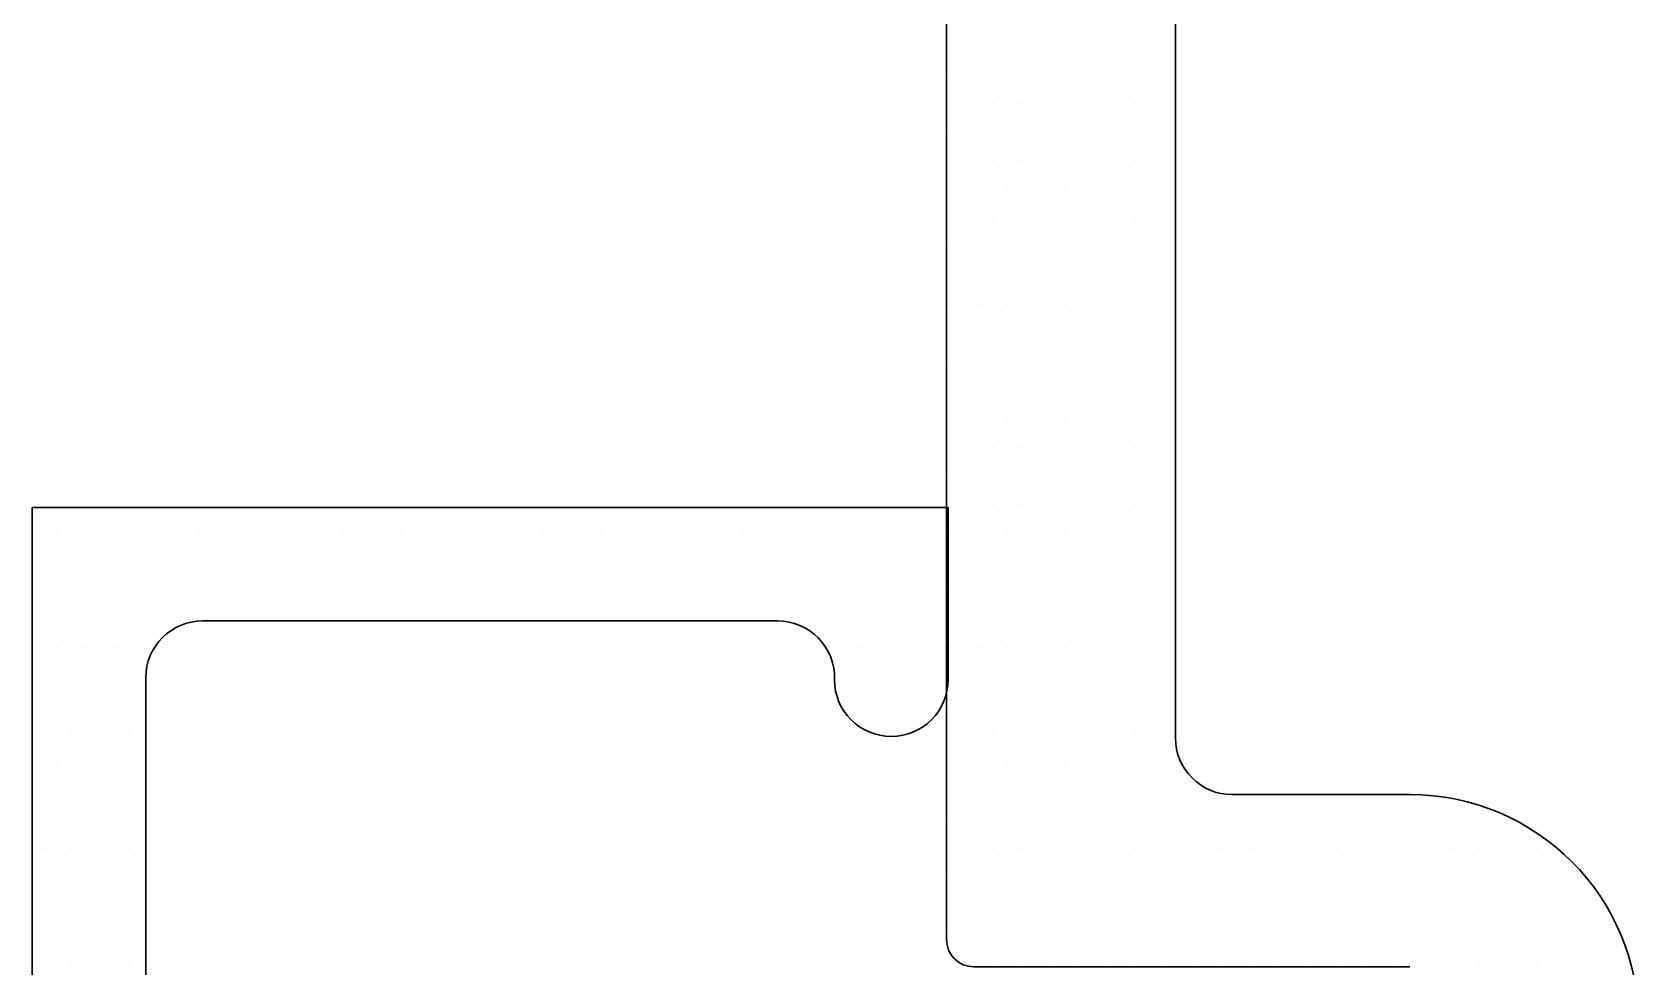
# Model space of a CAD drawing. Header units: inches. Extents: x 3.8 to 36.3, y 0.9 to 43.6.
# Drawn here: x 26.131 to 27.008, y 10.352 to 10.862 of the extents above; entities that cross this region are included whole.
import ezdxf

# ---------------------------------------------------------------- set-up
doc = ezdxf.new("R2010")
doc.units = ezdxf.units.IN
doc.header["$MEASUREMENT"] = 0
doc.layers.add('R-SWTS-DET1', color=1, linetype='Continuous')
doc.layers.add('R-SWTS-PAT1', color=5, linetype='Continuous')

msp = doc.modelspace()

# ---------------------------------------------------------------- linework, layer by layer
at = {"layer": 'R-SWTS-DET1', "lineweight": 30}
for p, q in [((26.63005, 11.96207), (26.63005, 10.36707)), ((26.75505, 10.47707), (26.75505, 11.82107)), ((26.63092, 10.60282), (26.13092, 10.60282)), ((26.13092, 10.60282), (26.13092, 9.50982)), ((26.63092, 10.50882), (26.63092, 10.60282)), ((26.22392, 10.54082), (26.53792, 10.54082)), ((26.19292, 10.28682), (26.19292, 10.50982)), ((26.88305, 10.44607), (26.78605, 10.44607)), ((26.64505, 10.35207), (26.88305, 10.35207))]:
    msp.add_line(p, q, dxfattribs=at)
for centre, radius, start, end in [((26.22392, 10.50982), 0.031, 90, 180), ((26.53791, 10.5098), 0.03103, 358.20326, 89.97995), ((26.59992, 10.50882), 0.031, 180, 270), ((26.59992, 10.50882), 0.031, 270, 360), ((26.78605, 10.47707), 0.031, 180, 270), ((26.88305, 10.32107), 0.125, 0, 90), ((26.64505, 10.36707), 0.015, 180, 270)]:
    msp.add_arc(centre, radius, start, end, dxfattribs=at)
at = {"layer": 'R-SWTS-PAT1'}
for p, q in [((26.6397, 10.85433), (26.6397, 10.85433)), ((26.65532, 10.85433), (26.65532, 10.85433)), ((26.67095, 10.85433), (26.67095, 10.85433)), ((26.68657, 10.85433), (26.68657, 10.85433)), ((26.7022, 10.85433), (26.7022, 10.85433)), ((26.71782, 10.85433), (26.71782, 10.85433)), ((26.73345, 10.85433), (26.73345, 10.85433)), ((26.74907, 10.85433), (26.74907, 10.85433)), ((26.63189, 10.83871), (26.63189, 10.83871)), ((26.64751, 10.83871), (26.64751, 10.83871)), ((26.66314, 10.83871), (26.66314, 10.83871)), ((26.67876, 10.83871), (26.67876, 10.83871)), ((26.69439, 10.83871), (26.69439, 10.83871)), ((26.71001, 10.83871), (26.71001, 10.83871)), ((26.72564, 10.83871), (26.72564, 10.83871)), ((26.74126, 10.83871), (26.74126, 10.83871)), ((26.6397, 10.82308), (26.6397, 10.82308)), ((26.65532, 10.82308), (26.65532, 10.82308)), ((26.67095, 10.82308), (26.67095, 10.82308)), ((26.68657, 10.82308), (26.68657, 10.82308)), ((26.7022, 10.82308), (26.7022, 10.82308)), ((26.71782, 10.82308), (26.71782, 10.82308)), ((26.73345, 10.82308), (26.73345, 10.82308)), ((26.74907, 10.82308), (26.74907, 10.82308)), ((26.63189, 10.80746), (26.63189, 10.80746)), ((26.64751, 10.80746), (26.64751, 10.80746)), ((26.66314, 10.80746), (26.66314, 10.80746)), ((26.67876, 10.80746), (26.67876, 10.80746)), ((26.69439, 10.80746), (26.69439, 10.80746)), ((26.71001, 10.80746), (26.71001, 10.80746)), ((26.72564, 10.80746), (26.72564, 10.80746)), ((26.74126, 10.80746), (26.74126, 10.80746)), ((26.6397, 10.79183), (26.6397, 10.79183)), ((26.65532, 10.79183), (26.65532, 10.79183)), ((26.67095, 10.79183), (26.67095, 10.79183)), ((26.68657, 10.79183), (26.68657, 10.79183)), ((26.7022, 10.79183), (26.7022, 10.79183)), ((26.71782, 10.79183), (26.71782, 10.79183)), ((26.73345, 10.79183), (26.73345, 10.79183)), ((26.74907, 10.79183), (26.74907, 10.79183)), ((26.63189, 10.77621), (26.63189, 10.77621)), ((26.64751, 10.77621), (26.64751, 10.77621)), ((26.66314, 10.77621), (26.66314, 10.77621)), ((26.67876, 10.77621), (26.67876, 10.77621)), ((26.69439, 10.77621), (26.69439, 10.77621)), ((26.71001, 10.77621), (26.71001, 10.77621)), ((26.72564, 10.77621), (26.72564, 10.77621)), ((26.74126, 10.77621), (26.74126, 10.77621)), ((26.6397, 10.76058), (26.6397, 10.76058)), ((26.65532, 10.76058), (26.65532, 10.76058)), ((26.67095, 10.76058), (26.67095, 10.76058)), ((26.68657, 10.76058), (26.68657, 10.76058)), ((26.7022, 10.76058), (26.7022, 10.76058)), ((26.71782, 10.76058), (26.71782, 10.76058)), ((26.73345, 10.76058), (26.73345, 10.76058)), ((26.74907, 10.76058), (26.74907, 10.76058)), ((26.63189, 10.74496), (26.63189, 10.74496)), ((26.64751, 10.74496), (26.64751, 10.74496)), ((26.66314, 10.74496), (26.66314, 10.74496)), ((26.67876, 10.74496), (26.67876, 10.74496)), ((26.69439, 10.74496), (26.69439, 10.74496)), ((26.71001, 10.74496), (26.71001, 10.74496)), ((26.72564, 10.74496), (26.72564, 10.74496)), ((26.74126, 10.74496), (26.74126, 10.74496)), ((26.6397, 10.72933), (26.6397, 10.72933)), ((26.65532, 10.72933), (26.65532, 10.72933)), ((26.67095, 10.72933), (26.67095, 10.72933)), ((26.68657, 10.72933), (26.68657, 10.72933)), ((26.7022, 10.72933), (26.7022, 10.72933)), ((26.71782, 10.72933), (26.71782, 10.72933)), ((26.73345, 10.72933), (26.73345, 10.72933)), ((26.74907, 10.72933), (26.74907, 10.72933)), ((26.63189, 10.71371), (26.63189, 10.71371)), ((26.64751, 10.71371), (26.64751, 10.71371)), ((26.66314, 10.71371), (26.66314, 10.71371)), ((26.67876, 10.71371), (26.67876, 10.71371)), ((26.69439, 10.71371), (26.69439, 10.71371)), ((26.71001, 10.71371), (26.71001, 10.71371)), ((26.72564, 10.71371), (26.72564, 10.71371)), ((26.74126, 10.71371), (26.74126, 10.71371)), ((26.6397, 10.69808), (26.6397, 10.69808)), ((26.65532, 10.69808), (26.65532, 10.69808)), ((26.67095, 10.69808), (26.67095, 10.69808)), ((26.68657, 10.69808), (26.68657, 10.69808)), ((26.7022, 10.69808), (26.7022, 10.69808)), ((26.71782, 10.69808), (26.71782, 10.69808)), ((26.73345, 10.69808), (26.73345, 10.69808)), ((26.74907, 10.69808), (26.74907, 10.69808)), ((26.63189, 10.68246), (26.63189, 10.68246)), ((26.64751, 10.68246), (26.64751, 10.68246)), ((26.66314, 10.68246), (26.66314, 10.68246)), ((26.67876, 10.68246), (26.67876, 10.68246)), ((26.69439, 10.68246), (26.69439, 10.68246)), ((26.71001, 10.68246), (26.71001, 10.68246)), ((26.72564, 10.68246), (26.72564, 10.68246)), ((26.74126, 10.68246), (26.74126, 10.68246)), ((26.6397, 10.66683), (26.6397, 10.66683)), ((26.65532, 10.66683), (26.65532, 10.66683)), ((26.67095, 10.66683), (26.67095, 10.66683)), ((26.68657, 10.66683), (26.68657, 10.66683)), ((26.7022, 10.66683), (26.7022, 10.66683)), ((26.71782, 10.66683), (26.71782, 10.66683)), ((26.73345, 10.66683), (26.73345, 10.66683)), ((26.74907, 10.66683), (26.74907, 10.66683)), ((26.63189, 10.65121), (26.63189, 10.65121)), ((26.64751, 10.65121), (26.64751, 10.65121)), ((26.66314, 10.65121), (26.66314, 10.65121)), ((26.67876, 10.65121), (26.67876, 10.65121)), ((26.69439, 10.65121), (26.69439, 10.65121)), ((26.71001, 10.65121), (26.71001, 10.65121)), ((26.72564, 10.65121), (26.72564, 10.65121)), ((26.74126, 10.65121), (26.74126, 10.65121)), ((26.6397, 10.63558), (26.6397, 10.63558)), ((26.65532, 10.63558), (26.65532, 10.63558)), ((26.67095, 10.63558), (26.67095, 10.63558)), ((26.68657, 10.63558), (26.68657, 10.63558)), ((26.7022, 10.63558), (26.7022, 10.63558)), ((26.71782, 10.63558), (26.71782, 10.63558)), ((26.73345, 10.63558), (26.73345, 10.63558)), ((26.74907, 10.63558), (26.74907, 10.63558)), ((26.63189, 10.61996), (26.63189, 10.61996)), ((26.64751, 10.61996), (26.64751, 10.61996)), ((26.66314, 10.61996), (26.66314, 10.61996)), ((26.67876, 10.61996), (26.67876, 10.61996)), ((26.69439, 10.61996), (26.69439, 10.61996)), ((26.71001, 10.61996), (26.71001, 10.61996)), ((26.72564, 10.61996), (26.72564, 10.61996)), ((26.74126, 10.61996), (26.74126, 10.61996)), ((26.6397, 10.60433), (26.6397, 10.60433)), ((26.65532, 10.60433), (26.65532, 10.60433)), ((26.67095, 10.60433), (26.67095, 10.60433)), ((26.68657, 10.60433), (26.68657, 10.60433)), ((26.7022, 10.60433), (26.7022, 10.60433)), ((26.71782, 10.60433), (26.71782, 10.60433)), ((26.73345, 10.60433), (26.73345, 10.60433)), ((26.74907, 10.60433), (26.74907, 10.60433)), ((26.14443, 10.58871), (26.14443, 10.58871)), ((26.16005, 10.58871), (26.16005, 10.58871)), ((26.17568, 10.58871), (26.17568, 10.58871)), ((26.1913, 10.58871), (26.1913, 10.58871)), ((26.20693, 10.58871), (26.20693, 10.58871)), ((26.22255, 10.58871), (26.22255, 10.58871)), ((26.23818, 10.58871), (26.23818, 10.58871)), ((26.2538, 10.58871), (26.2538, 10.58871)), ((26.26943, 10.58871), (26.26943, 10.58871)), ((26.28505, 10.58871), (26.28505, 10.58871)), ((26.30068, 10.58871), (26.30068, 10.58871)), ((26.3163, 10.58871), (26.3163, 10.58871)), ((26.33193, 10.58871), (26.33193, 10.58871)), ((26.34755, 10.58871), (26.34755, 10.58871)), ((26.36318, 10.58871), (26.36318, 10.58871)), ((26.3788, 10.58871), (26.3788, 10.58871)), ((26.39443, 10.58871), (26.39443, 10.58871)), ((26.41005, 10.58871), (26.41005, 10.58871)), ((26.42568, 10.58871), (26.42568, 10.58871)), ((26.4413, 10.58871), (26.4413, 10.58871)), ((26.45693, 10.58871), (26.45693, 10.58871)), ((26.47255, 10.58871), (26.47255, 10.58871)), ((26.48818, 10.58871), (26.48818, 10.58871)), ((26.5038, 10.58871), (26.5038, 10.58871)), ((26.51943, 10.58871), (26.51943, 10.58871)), ((26.53505, 10.58871), (26.53505, 10.58871)), ((26.55068, 10.58871), (26.55068, 10.58871)), ((26.5663, 10.58871), (26.5663, 10.58871)), ((26.58193, 10.58871), (26.58193, 10.58871)), ((26.59755, 10.58871), (26.59755, 10.58871)), ((26.61318, 10.58871), (26.61318, 10.58871)), ((26.6288, 10.58871), (26.6288, 10.58871)), ((26.63189, 10.58871), (26.63189, 10.58871)), ((26.64751, 10.58871), (26.64751, 10.58871)), ((26.66314, 10.58871), (26.66314, 10.58871)), ((26.67876, 10.58871), (26.67876, 10.58871)), ((26.69439, 10.58871), (26.69439, 10.58871)), ((26.71001, 10.58871), (26.71001, 10.58871)), ((26.72564, 10.58871), (26.72564, 10.58871)), ((26.74126, 10.58871), (26.74126, 10.58871)), ((26.13661, 10.57308), (26.13661, 10.57308)), ((26.15224, 10.57308), (26.15224, 10.57308)), ((26.16786, 10.57308), (26.16786, 10.57308)), ((26.18349, 10.57308), (26.18349, 10.57308)), ((26.19911, 10.57308), (26.19911, 10.57308)), ((26.21474, 10.57308), (26.21474, 10.57308)), ((26.23036, 10.57308), (26.23036, 10.57308)), ((26.24599, 10.57308), (26.24599, 10.57308)), ((26.26161, 10.57308), (26.26161, 10.57308)), ((26.27724, 10.57308), (26.27724, 10.57308)), ((26.29286, 10.57308), (26.29286, 10.57308)), ((26.30849, 10.57308), (26.30849, 10.57308)), ((26.32411, 10.57308), (26.32411, 10.57308)), ((26.33974, 10.57308), (26.33974, 10.57308)), ((26.35536, 10.57308), (26.35536, 10.57308)), ((26.37099, 10.57308), (26.37099, 10.57308)), ((26.38661, 10.57308), (26.38661, 10.57308)), ((26.40224, 10.57308), (26.40224, 10.57308)), ((26.41786, 10.57308), (26.41786, 10.57308)), ((26.43349, 10.57308), (26.43349, 10.57308)), ((26.44911, 10.57308), (26.44911, 10.57308)), ((26.46474, 10.57308), (26.46474, 10.57308)), ((26.48036, 10.57308), (26.48036, 10.57308)), ((26.49599, 10.57308), (26.49599, 10.57308)), ((26.51161, 10.57308), (26.51161, 10.57308)), ((26.52724, 10.57308), (26.52724, 10.57308)), ((26.54286, 10.57308), (26.54286, 10.57308)), ((26.55849, 10.57308), (26.55849, 10.57308)), ((26.57411, 10.57308), (26.57411, 10.57308)), ((26.58974, 10.57308), (26.58974, 10.57308)), ((26.60536, 10.57308), (26.60536, 10.57308)), ((26.62099, 10.57308), (26.62099, 10.57308)), ((26.6397, 10.57308), (26.6397, 10.57308)), ((26.65532, 10.57308), (26.65532, 10.57308)), ((26.67095, 10.57308), (26.67095, 10.57308)), ((26.68657, 10.57308), (26.68657, 10.57308)), ((26.7022, 10.57308), (26.7022, 10.57308)), ((26.71782, 10.57308), (26.71782, 10.57308)), ((26.73345, 10.57308), (26.73345, 10.57308)), ((26.74907, 10.57308), (26.74907, 10.57308)), ((26.14443, 10.55746), (26.14443, 10.55746)), ((26.16005, 10.55746), (26.16005, 10.55746)), ((26.17568, 10.55746), (26.17568, 10.55746)), ((26.1913, 10.55746), (26.1913, 10.55746)), ((26.20693, 10.55746), (26.20693, 10.55746)), ((26.22255, 10.55746), (26.22255, 10.55746)), ((26.23818, 10.55746), (26.23818, 10.55746)), ((26.2538, 10.55746), (26.2538, 10.55746)), ((26.26943, 10.55746), (26.26943, 10.55746)), ((26.28505, 10.55746), (26.28505, 10.55746)), ((26.30068, 10.55746), (26.30068, 10.55746)), ((26.3163, 10.55746), (26.3163, 10.55746)), ((26.33193, 10.55746), (26.33193, 10.55746)), ((26.34755, 10.55746), (26.34755, 10.55746)), ((26.36318, 10.55746), (26.36318, 10.55746)), ((26.3788, 10.55746), (26.3788, 10.55746)), ((26.39443, 10.55746), (26.39443, 10.55746)), ((26.41005, 10.55746), (26.41005, 10.55746)), ((26.42568, 10.55746), (26.42568, 10.55746)), ((26.4413, 10.55746), (26.4413, 10.55746)), ((26.45693, 10.55746), (26.45693, 10.55746)), ((26.47255, 10.55746), (26.47255, 10.55746)), ((26.48818, 10.55746), (26.48818, 10.55746)), ((26.5038, 10.55746), (26.5038, 10.55746)), ((26.51943, 10.55746), (26.51943, 10.55746)), ((26.53505, 10.55746), (26.53505, 10.55746)), ((26.55068, 10.55746), (26.55068, 10.55746)), ((26.5663, 10.55746), (26.5663, 10.55746)), ((26.58193, 10.55746), (26.58193, 10.55746)), ((26.59755, 10.55746), (26.59755, 10.55746)), ((26.61318, 10.55746), (26.61318, 10.55746)), ((26.6288, 10.55746), (26.6288, 10.55746)), ((26.63189, 10.55746), (26.63189, 10.55746)), ((26.64751, 10.55746), (26.64751, 10.55746)), ((26.66314, 10.55746), (26.66314, 10.55746)), ((26.67876, 10.55746), (26.67876, 10.55746)), ((26.69439, 10.55746), (26.69439, 10.55746)), ((26.71001, 10.55746), (26.71001, 10.55746)), ((26.72564, 10.55746), (26.72564, 10.55746)), ((26.74126, 10.55746), (26.74126, 10.55746)), ((26.13661, 10.54183), (26.13661, 10.54183)), ((26.15224, 10.54183), (26.15224, 10.54183)), ((26.16786, 10.54183), (26.16786, 10.54183)), ((26.18349, 10.54183), (26.18349, 10.54183)), ((26.19911, 10.54183), (26.19911, 10.54183)), ((26.21474, 10.54183), (26.21474, 10.54183)), ((26.23036, 10.54183), (26.23036, 10.54183)), ((26.24599, 10.54183), (26.24599, 10.54183)), ((26.26161, 10.54183), (26.26161, 10.54183)), ((26.27724, 10.54183), (26.27724, 10.54183)), ((26.29286, 10.54183), (26.29286, 10.54183)), ((26.30849, 10.54183), (26.30849, 10.54183)), ((26.32411, 10.54183), (26.32411, 10.54183)), ((26.33974, 10.54183), (26.33974, 10.54183)), ((26.35536, 10.54183), (26.35536, 10.54183)), ((26.37099, 10.54183), (26.37099, 10.54183)), ((26.38661, 10.54183), (26.38661, 10.54183)), ((26.40224, 10.54183), (26.40224, 10.54183)), ((26.41786, 10.54183), (26.41786, 10.54183)), ((26.43349, 10.54183), (26.43349, 10.54183)), ((26.44911, 10.54183), (26.44911, 10.54183)), ((26.46474, 10.54183), (26.46474, 10.54183)), ((26.48036, 10.54183), (26.48036, 10.54183)), ((26.49599, 10.54183), (26.49599, 10.54183)), ((26.51161, 10.54183), (26.51161, 10.54183)), ((26.52724, 10.54183), (26.52724, 10.54183)), ((26.54286, 10.54183), (26.54286, 10.54183)), ((26.55849, 10.54183), (26.55849, 10.54183)), ((26.57411, 10.54183), (26.57411, 10.54183)), ((26.58974, 10.54183), (26.58974, 10.54183)), ((26.60536, 10.54183), (26.60536, 10.54183)), ((26.62099, 10.54183), (26.62099, 10.54183)), ((26.6397, 10.54183), (26.6397, 10.54183)), ((26.65532, 10.54183), (26.65532, 10.54183)), ((26.67095, 10.54183), (26.67095, 10.54183)), ((26.68657, 10.54183), (26.68657, 10.54183)), ((26.7022, 10.54183), (26.7022, 10.54183)), ((26.71782, 10.54183), (26.71782, 10.54183)), ((26.73345, 10.54183), (26.73345, 10.54183)), ((26.74907, 10.54183), (26.74907, 10.54183)), ((26.14443, 10.52621), (26.14443, 10.52621)), ((26.16005, 10.52621), (26.16005, 10.52621)), ((26.17568, 10.52621), (26.17568, 10.52621)), ((26.1913, 10.52621), (26.1913, 10.52621)), ((26.5663, 10.52621), (26.5663, 10.52621)), ((26.58193, 10.52621), (26.58193, 10.52621)), ((26.59755, 10.52621), (26.59755, 10.52621)), ((26.61318, 10.52621), (26.61318, 10.52621)), ((26.6288, 10.52621), (26.6288, 10.52621)), ((26.63189, 10.52621), (26.63189, 10.52621)), ((26.64751, 10.52621), (26.64751, 10.52621)), ((26.66314, 10.52621), (26.66314, 10.52621)), ((26.67876, 10.52621), (26.67876, 10.52621)), ((26.69439, 10.52621), (26.69439, 10.52621)), ((26.71001, 10.52621), (26.71001, 10.52621)), ((26.72564, 10.52621), (26.72564, 10.52621)), ((26.74126, 10.52621), (26.74126, 10.52621)), ((26.13661, 10.51058), (26.13661, 10.51058)), ((26.15224, 10.51058), (26.15224, 10.51058)), ((26.16786, 10.51058), (26.16786, 10.51058)), ((26.18349, 10.51058), (26.18349, 10.51058)), ((26.57411, 10.51058), (26.57411, 10.51058)), ((26.58974, 10.51058), (26.58974, 10.51058)), ((26.60536, 10.51058), (26.60536, 10.51058)), ((26.62099, 10.51058), (26.62099, 10.51058)), ((26.6397, 10.51058), (26.6397, 10.51058)), ((26.65532, 10.51058), (26.65532, 10.51058)), ((26.67095, 10.51058), (26.67095, 10.51058)), ((26.68657, 10.51058), (26.68657, 10.51058)), ((26.7022, 10.51058), (26.7022, 10.51058)), ((26.71782, 10.51058), (26.71782, 10.51058)), ((26.73345, 10.51058), (26.73345, 10.51058)), ((26.74907, 10.51058), (26.74907, 10.51058)), ((26.14443, 10.49496), (26.14443, 10.49496)), ((26.16005, 10.49496), (26.16005, 10.49496)), ((26.17568, 10.49496), (26.17568, 10.49496)), ((26.1913, 10.49496), (26.1913, 10.49496)), ((26.58193, 10.49496), (26.58193, 10.49496)), ((26.59755, 10.49496), (26.59755, 10.49496)), ((26.61318, 10.49496), (26.61318, 10.49496)), ((26.63189, 10.49496), (26.63189, 10.49496)), ((26.64751, 10.49496), (26.64751, 10.49496)), ((26.66314, 10.49496), (26.66314, 10.49496)), ((26.67876, 10.49496), (26.67876, 10.49496)), ((26.69439, 10.49496), (26.69439, 10.49496)), ((26.71001, 10.49496), (26.71001, 10.49496)), ((26.72564, 10.49496), (26.72564, 10.49496)), ((26.74126, 10.49496), (26.74126, 10.49496)), ((26.13661, 10.47933), (26.13661, 10.47933)), ((26.15224, 10.47933), (26.15224, 10.47933)), ((26.16786, 10.47933), (26.16786, 10.47933)), ((26.18349, 10.47933), (26.18349, 10.47933)), ((26.60536, 10.47933), (26.60536, 10.47933)), ((26.6397, 10.47933), (26.6397, 10.47933)), ((26.65532, 10.47933), (26.65532, 10.47933)), ((26.67095, 10.47933), (26.67095, 10.47933)), ((26.68657, 10.47933), (26.68657, 10.47933)), ((26.7022, 10.47933), (26.7022, 10.47933)), ((26.71782, 10.47933), (26.71782, 10.47933)), ((26.73345, 10.47933), (26.73345, 10.47933)), ((26.74907, 10.47933), (26.74907, 10.47933)), ((26.14443, 10.46371), (26.14443, 10.46371)), ((26.16005, 10.46371), (26.16005, 10.46371)), ((26.17568, 10.46371), (26.17568, 10.46371)), ((26.1913, 10.46371), (26.1913, 10.46371)), ((26.63189, 10.46371), (26.63189, 10.46371)), ((26.64751, 10.46371), (26.64751, 10.46371)), ((26.66314, 10.46371), (26.66314, 10.46371)), ((26.67876, 10.46371), (26.67876, 10.46371)), ((26.69439, 10.46371), (26.69439, 10.46371)), ((26.71001, 10.46371), (26.71001, 10.46371)), ((26.72564, 10.46371), (26.72564, 10.46371)), ((26.74126, 10.46371), (26.74126, 10.46371)), ((26.75689, 10.46371), (26.75689, 10.46371)), ((26.13661, 10.44808), (26.13661, 10.44808)), ((26.15224, 10.44808), (26.15224, 10.44808)), ((26.16786, 10.44808), (26.16786, 10.44808)), ((26.18349, 10.44808), (26.18349, 10.44808)), ((26.6397, 10.44808), (26.6397, 10.44808)), ((26.65532, 10.44808), (26.65532, 10.44808)), ((26.67095, 10.44808), (26.67095, 10.44808)), ((26.68657, 10.44808), (26.68657, 10.44808)), ((26.7022, 10.44808), (26.7022, 10.44808)), ((26.71782, 10.44808), (26.71782, 10.44808)), ((26.73345, 10.44808), (26.73345, 10.44808)), ((26.74907, 10.44808), (26.74907, 10.44808)), ((26.7647, 10.44808), (26.7647, 10.44808)), ((26.14443, 10.43246), (26.14443, 10.43246)), ((26.16005, 10.43246), (26.16005, 10.43246)), ((26.17568, 10.43246), (26.17568, 10.43246)), ((26.1913, 10.43246), (26.1913, 10.43246)), ((26.63189, 10.43246), (26.63189, 10.43246)), ((26.64751, 10.43246), (26.64751, 10.43246)), ((26.66314, 10.43246), (26.66314, 10.43246)), ((26.67876, 10.43246), (26.67876, 10.43246)), ((26.69439, 10.43246), (26.69439, 10.43246)), ((26.71001, 10.43246), (26.71001, 10.43246)), ((26.72564, 10.43246), (26.72564, 10.43246)), ((26.74126, 10.43246), (26.74126, 10.43246)), ((26.75689, 10.43246), (26.75689, 10.43246)), ((26.77251, 10.43246), (26.77251, 10.43246)), ((26.78814, 10.43246), (26.78814, 10.43246)), ((26.80376, 10.43246), (26.80376, 10.43246)), ((26.81939, 10.43246), (26.81939, 10.43246)), ((26.83501, 10.43246), (26.83501, 10.43246)), ((26.85064, 10.43246), (26.85064, 10.43246)), ((26.86626, 10.43246), (26.86626, 10.43246)), ((26.88189, 10.43246), (26.88189, 10.43246)), ((26.89751, 10.43246), (26.89751, 10.43246)), ((26.91314, 10.43246), (26.91314, 10.43246)), ((26.92876, 10.43246), (26.92876, 10.43246)), ((26.13661, 10.41683), (26.13661, 10.41683)), ((26.15224, 10.41683), (26.15224, 10.41683)), ((26.16786, 10.41683), (26.16786, 10.41683)), ((26.18349, 10.41683), (26.18349, 10.41683)), ((26.6397, 10.41683), (26.6397, 10.41683)), ((26.65532, 10.41683), (26.65532, 10.41683)), ((26.67095, 10.41683), (26.67095, 10.41683)), ((26.68657, 10.41683), (26.68657, 10.41683)), ((26.7022, 10.41683), (26.7022, 10.41683)), ((26.71782, 10.41683), (26.71782, 10.41683)), ((26.73345, 10.41683), (26.73345, 10.41683)), ((26.74907, 10.41683), (26.74907, 10.41683)), ((26.7647, 10.41683), (26.7647, 10.41683)), ((26.78032, 10.41683), (26.78032, 10.41683)), ((26.79595, 10.41683), (26.79595, 10.41683)), ((26.81157, 10.41683), (26.81157, 10.41683)), ((26.8272, 10.41683), (26.8272, 10.41683)), ((26.84282, 10.41683), (26.84282, 10.41683)), ((26.85845, 10.41683), (26.85845, 10.41683)), ((26.87407, 10.41683), (26.87407, 10.41683)), ((26.8897, 10.41683), (26.8897, 10.41683)), ((26.90532, 10.41683), (26.90532, 10.41683)), ((26.92095, 10.41683), (26.92095, 10.41683)), ((26.93657, 10.41683), (26.93657, 10.41683)), ((26.9522, 10.41683), (26.9522, 10.41683)), ((26.14443, 10.40121), (26.14443, 10.40121)), ((26.16005, 10.40121), (26.16005, 10.40121)), ((26.17568, 10.40121), (26.17568, 10.40121)), ((26.1913, 10.40121), (26.1913, 10.40121)), ((26.63189, 10.40121), (26.63189, 10.40121)), ((26.64751, 10.40121), (26.64751, 10.40121)), ((26.66314, 10.40121), (26.66314, 10.40121)), ((26.67876, 10.40121), (26.67876, 10.40121)), ((26.69439, 10.40121), (26.69439, 10.40121)), ((26.71001, 10.40121), (26.71001, 10.40121)), ((26.72564, 10.40121), (26.72564, 10.40121)), ((26.74126, 10.40121), (26.74126, 10.40121)), ((26.75689, 10.40121), (26.75689, 10.40121)), ((26.77251, 10.40121), (26.77251, 10.40121)), ((26.78814, 10.40121), (26.78814, 10.40121)), ((26.80376, 10.40121), (26.80376, 10.40121)), ((26.81939, 10.40121), (26.81939, 10.40121)), ((26.83501, 10.40121), (26.83501, 10.40121)), ((26.85064, 10.40121), (26.85064, 10.40121)), ((26.86626, 10.40121), (26.86626, 10.40121)), ((26.88189, 10.40121), (26.88189, 10.40121)), ((26.89751, 10.40121), (26.89751, 10.40121)), ((26.91314, 10.40121), (26.91314, 10.40121)), ((26.92876, 10.40121), (26.92876, 10.40121)), ((26.94439, 10.40121), (26.94439, 10.40121)), ((26.96001, 10.40121), (26.96001, 10.40121)), ((26.97564, 10.40121), (26.97564, 10.40121)), ((26.13661, 10.38558), (26.13661, 10.38558)), ((26.15224, 10.38558), (26.15224, 10.38558)), ((26.16786, 10.38558), (26.16786, 10.38558)), ((26.18349, 10.38558), (26.18349, 10.38558)), ((26.6397, 10.38558), (26.6397, 10.38558)), ((26.65532, 10.38558), (26.65532, 10.38558)), ((26.67095, 10.38558), (26.67095, 10.38558)), ((26.68657, 10.38558), (26.68657, 10.38558)), ((26.7022, 10.38558), (26.7022, 10.38558)), ((26.71782, 10.38558), (26.71782, 10.38558)), ((26.73345, 10.38558), (26.73345, 10.38558)), ((26.74907, 10.38558), (26.74907, 10.38558)), ((26.7647, 10.38558), (26.7647, 10.38558)), ((26.78032, 10.38558), (26.78032, 10.38558)), ((26.79595, 10.38558), (26.79595, 10.38558)), ((26.81157, 10.38558), (26.81157, 10.38558)), ((26.8272, 10.38558), (26.8272, 10.38558)), ((26.84282, 10.38558), (26.84282, 10.38558)), ((26.85845, 10.38558), (26.85845, 10.38558)), ((26.87407, 10.38558), (26.87407, 10.38558)), ((26.8897, 10.38558), (26.8897, 10.38558)), ((26.90532, 10.38558), (26.90532, 10.38558)), ((26.92095, 10.38558), (26.92095, 10.38558)), ((26.93657, 10.38558), (26.93657, 10.38558)), ((26.9522, 10.38558), (26.9522, 10.38558)), ((26.96782, 10.38558), (26.96782, 10.38558)), ((26.98345, 10.38558), (26.98345, 10.38558)), ((26.14443, 10.36996), (26.14443, 10.36996)), ((26.16005, 10.36996), (26.16005, 10.36996)), ((26.17568, 10.36996), (26.17568, 10.36996)), ((26.1913, 10.36996), (26.1913, 10.36996)), ((26.63189, 10.36996), (26.63189, 10.36996)), ((26.64751, 10.36996), (26.64751, 10.36996)), ((26.66314, 10.36996), (26.66314, 10.36996)), ((26.67876, 10.36996), (26.67876, 10.36996)), ((26.69439, 10.36996), (26.69439, 10.36996)), ((26.71001, 10.36996), (26.71001, 10.36996)), ((26.72564, 10.36996), (26.72564, 10.36996)), ((26.74126, 10.36996), (26.74126, 10.36996)), ((26.75689, 10.36996), (26.75689, 10.36996)), ((26.77251, 10.36996), (26.77251, 10.36996)), ((26.78814, 10.36996), (26.78814, 10.36996)), ((26.80376, 10.36996), (26.80376, 10.36996)), ((26.81939, 10.36996), (26.81939, 10.36996)), ((26.83501, 10.36996), (26.83501, 10.36996)), ((26.85064, 10.36996), (26.85064, 10.36996)), ((26.86626, 10.36996), (26.86626, 10.36996)), ((26.88189, 10.36996), (26.88189, 10.36996)), ((26.89751, 10.36996), (26.89751, 10.36996)), ((26.91314, 10.36996), (26.91314, 10.36996)), ((26.92876, 10.36996), (26.92876, 10.36996)), ((26.94439, 10.36996), (26.94439, 10.36996)), ((26.96001, 10.36996), (26.96001, 10.36996)), ((26.97564, 10.36996), (26.97564, 10.36996)), ((26.99126, 10.36996), (26.99126, 10.36996)), ((26.13661, 10.35433), (26.13661, 10.35433)), ((26.15224, 10.35433), (26.15224, 10.35433)), ((26.16786, 10.35433), (26.16786, 10.35433)), ((26.18349, 10.35433), (26.18349, 10.35433)), ((26.6397, 10.35433), (26.6397, 10.35433)), ((26.65532, 10.35433), (26.65532, 10.35433)), ((26.67095, 10.35433), (26.67095, 10.35433)), ((26.68657, 10.35433), (26.68657, 10.35433)), ((26.7022, 10.35433), (26.7022, 10.35433)), ((26.71782, 10.35433), (26.71782, 10.35433)), ((26.73345, 10.35433), (26.73345, 10.35433)), ((26.74907, 10.35433), (26.74907, 10.35433)), ((26.7647, 10.35433), (26.7647, 10.35433)), ((26.78032, 10.35433), (26.78032, 10.35433)), ((26.79595, 10.35433), (26.79595, 10.35433)), ((26.81157, 10.35433), (26.81157, 10.35433)), ((26.8272, 10.35433), (26.8272, 10.35433)), ((26.84282, 10.35433), (26.84282, 10.35433)), ((26.85845, 10.35433), (26.85845, 10.35433)), ((26.87407, 10.35433), (26.87407, 10.35433)), ((26.8897, 10.35433), (26.8897, 10.35433)), ((26.90532, 10.35433), (26.90532, 10.35433)), ((26.92095, 10.35433), (26.92095, 10.35433)), ((26.93657, 10.35433), (26.93657, 10.35433)), ((26.9522, 10.35433), (26.9522, 10.35433)), ((26.96782, 10.35433), (26.96782, 10.35433)), ((26.98345, 10.35433), (26.98345, 10.35433)), ((26.99907, 10.35433), (26.99907, 10.35433))]:
    msp.add_line(p, q, dxfattribs=at)

doc.saveas('drawing.dxf')
